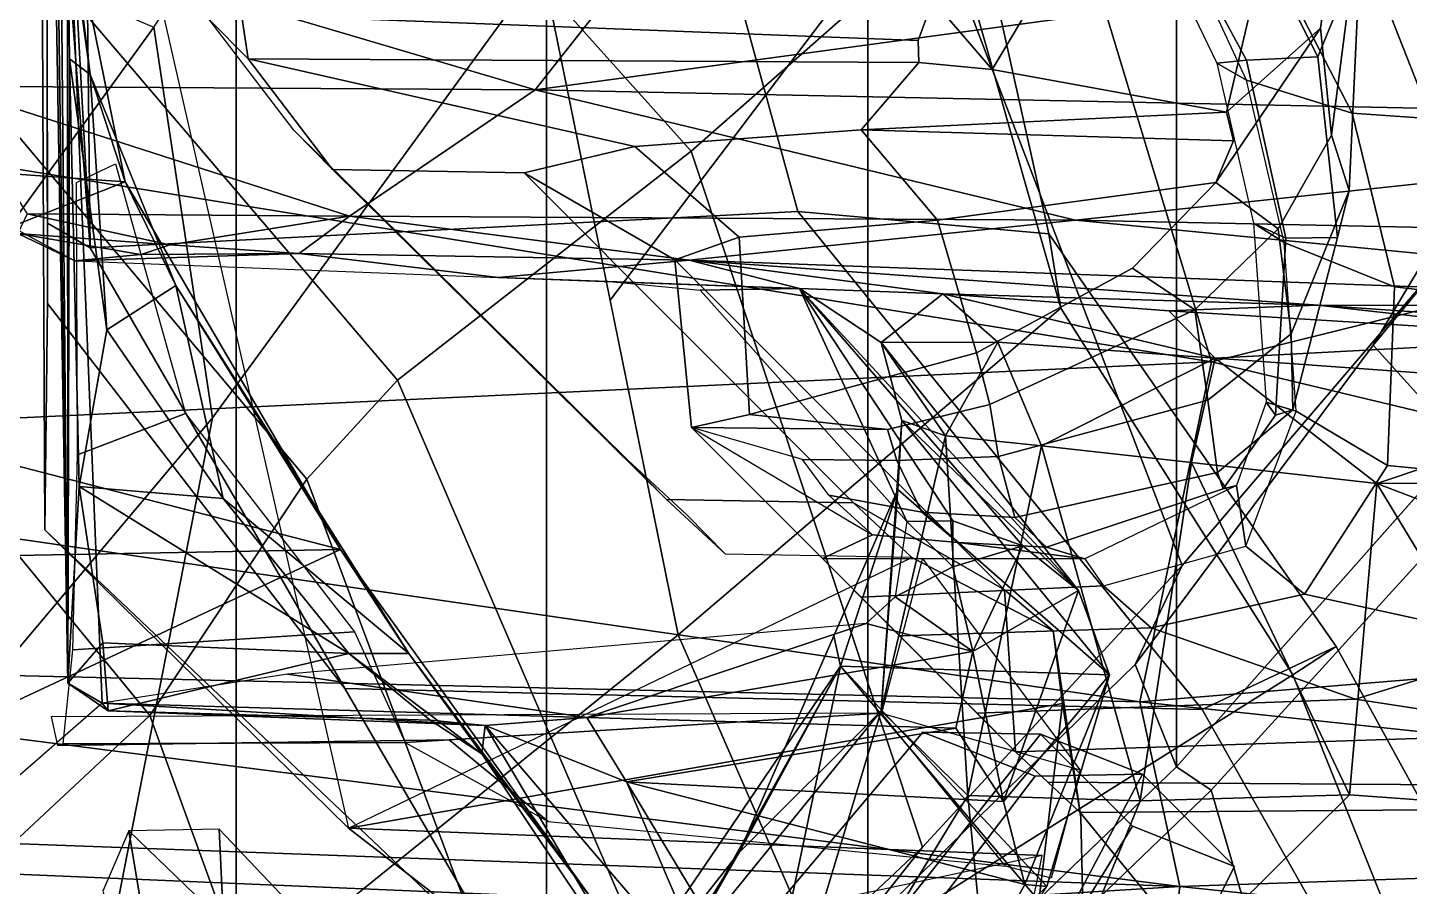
# Model space of a CAD drawing. Header units: inches. Extents: x -15.6 to 12, y -13.7 to 13.7.
# Drawn here: x -8.094 to -7.045, y -8.046 to -7.394 of the extents above; entities that cross this region are included whole.
import ezdxf

# ---------------------------------------------------------------- set-up
doc = ezdxf.new("R2010")
doc.units = ezdxf.units.IN
doc.header["$MEASUREMENT"] = 0
for name, color, linetype in [('SEAT-CHASSIS', 5, 'Continuous'), ('SEAT-FABRICBACK', 5, 'Continuous'), ('SEAT-FRAME', 5, 'Continuous')]:
    doc.layers.add(name, color=color, linetype=linetype)

msp = doc.modelspace()

# ---------------------------------------------------------------- linework, layer by layer
at = {"layer": 'SEAT-CHASSIS'}
for points in [[(-8.1481, -8.0031, 23.4421), (-8.155, -6.8335, 23.477), (-8.0814, -6.8348, 23.6615)], [(-8.0373, -7.9065, 23.6251), (-8.1481, -8.0031, 23.4421), (-8.0814, -6.8348, 23.6615)], [(-8.0635, -7.8914, 23.7604), (-8.0373, -7.9065, 23.6251), (-8.0814, -6.8348, 23.6615)], [(-8.0772, -6.8811, 23.942), (-8.0635, -7.8914, 23.7604), (-8.0814, -6.8348, 23.6615)], [(-8.0719, -6.975, 24.107), (-8.0635, -7.8914, 23.7604), (-8.0772, -6.8811, 23.942)], [(-8.0719, -6.975, 24.107), (-8.0636, -7.3035, 24.2217), (-8.0635, -7.8914, 23.7604)], [(-7.283, -7.111, 14.0689), (-6.6405, -7.0637, 13.9536), (-6.412, -7.4533, 14.1115)], [(-7.295, -7.3171, 14.1679), (-7.283, -7.111, 14.0689), (-6.412, -7.4533, 14.1115)], [(-8.6247, -7.1521, 14.3821), (-7.295, -7.3171, 14.1679), (-8.6041, -7.42, 14.5251)], [(-6.3727, -7.2599, 14.6269), (-7.7086, -7.4409, 15.0599), (-6.5857, -7.4641, 14.8507)], [(-7.5857, -7.2848, 14.8706), (-7.7086, -7.4409, 15.0599), (-6.3727, -7.2599, 14.6269)], [(-8.396, -7.4841, 24.3459), (-8.0613, -7.3061, 24.3232), (-8.4092, -7.2723, 24.3145)], [(-8.1761, -7.3027, 14.9413), (-7.7086, -7.4409, 15.0599), (-7.5857, -7.2848, 14.8706)], [(-8.396, -7.4841, 24.3459), (-8.0199, -7.5106, 24.3439), (-8.0613, -7.3061, 24.3232)], [(-7.7086, -7.4409, 15.0599), (-8.1761, -7.3027, 14.9413), (-8.1563, -7.4381, 15.0993)], [(-8.0613, -7.3061, 24.3232), (-8.0464, -7.4291, 24.2466), (-8.0636, -7.3035, 24.2217)], [(-8.0635, -7.8914, 23.7604), (-8.0636, -7.3035, 24.2217), (-8.0622, -7.4172, 24.1961)], [(-8.0464, -7.4291, 24.2466), (-8.0622, -7.4172, 24.1961), (-8.0636, -7.3042, 24.2215)], [(-8.0464, -7.4291, 24.2466), (-8.0613, -7.3061, 24.3232), (-8.0199, -7.5106, 24.3439)], [(-7.1951, -7.6474, 14.3728), (-8.6041, -7.42, 14.5251), (-7.295, -7.3171, 14.1679)], [(-7.1951, -7.6474, 14.3728), (-7.295, -7.3171, 14.1679), (-6.412, -7.4533, 14.1115)], [(-8.0622, -7.4172, 24.1961), (-8.0549, -7.7421, 24.0624), (-8.0635, -7.8914, 23.7604)], [(-8.0549, -7.7421, 24.0624), (-8.0622, -7.4172, 24.1961), (-8.0337, -7.6231, 24.1398)], [(-8.0622, -7.4172, 24.1961), (-8.0464, -7.4291, 24.2466), (-8.0337, -7.6231, 24.1398)], [(-8.5793, -7.7123, 14.7585), (-8.6041, -7.42, 14.5251), (-7.1951, -7.6474, 14.3728)], [(-8.1563, -7.4381, 15.0993), (-8.0943, -7.5349, 15.3048), (-7.8496, -7.5367, 15.2691)], [(-7.7086, -7.4409, 15.0599), (-8.1563, -7.4381, 15.0993), (-7.8496, -7.5367, 15.2691)], [(-8.0464, -7.4291, 24.2466), (-7.9815, -7.5894, 24.2234), (-8.0337, -7.6231, 24.1398)], [(-8.0199, -7.5106, 24.3439), (-7.9815, -7.5894, 24.2234), (-8.0464, -7.4291, 24.2466)], [(-7.7086, -7.4409, 15.0599), (-7.8496, -7.5367, 15.2691), (-7.2982, -7.5398, 15.143)], [(-7.2982, -7.5398, 15.143), (-6.5857, -7.4641, 14.8507), (-7.7086, -7.4409, 15.0599)], [(-7.1951, -7.6474, 14.3728), (-6.412, -7.4533, 14.1115), (-6.4058, -7.8361, 14.4387)], [(-6.5857, -7.4641, 14.8507), (-7.2982, -7.5398, 15.143), (-6.7268, -7.5518, 14.9967)], [(-8.0199, -7.5106, 24.3439), (-8.396, -7.4841, 24.3459), (-8.3832, -7.6538, 24.3278)], [(-7.8564, -7.7899, 24.2816), (-8.0199, -7.5106, 24.3439), (-8.3832, -7.6538, 24.3278)], [(-8.0199, -7.5106, 24.3439), (-7.8564, -7.7899, 24.2816), (-7.9815, -7.5894, 24.2234)], [(-8.1661, -7.5124, 16.1393), (-8.058, -7.5707, 16.1236), (-8.1013, -7.5499, 15.4254)], [(-7.9859, -7.5585, 15.3712), (-8.0943, -7.5349, 15.3048), (-8.1013, -7.5499, 15.4254)], [(-7.8496, -7.5367, 15.2691), (-8.0943, -7.5349, 15.3048), (-7.9859, -7.5585, 15.3712)], [(-7.9859, -7.5585, 15.3712), (-7.8878, -7.5651, 15.4243), (-7.8496, -7.5367, 15.2691)], [(-7.8496, -7.5367, 15.2691), (-7.8878, -7.5651, 15.4243), (-7.5916, -7.5703, 15.3952)], [(-7.8496, -7.5367, 15.2691), (-7.5916, -7.5703, 15.3952), (-7.2982, -7.5398, 15.143)], [(-7.5916, -7.5703, 15.3952), (-6.6166, -7.6058, 15.0842), (-7.2982, -7.5398, 15.143)], [(-6.7268, -7.5518, 14.9967), (-7.2982, -7.5398, 15.143), (-6.6166, -7.6058, 15.0842)], [(-8.0082, -7.5659, 15.4407), (-8.1013, -7.5499, 15.4254), (-8.058, -7.5707, 16.1236)], [(-7.9859, -7.5585, 15.3712), (-8.1013, -7.5499, 15.4254), (-8.0082, -7.5659, 15.4407)], [(-7.8878, -7.5651, 15.4243), (-7.9859, -7.5585, 15.3712), (-8.0069, -7.5659, 15.4405)], [(-8.058, -7.5707, 16.1236), (-7.7367, -7.5834, 16.1351), (-7.8878, -7.5651, 15.4243)], [(-8.0082, -7.5659, 15.4407), (-8.058, -7.5707, 16.1236), (-7.8878, -7.5651, 15.4243)], [(-7.5916, -7.5703, 15.3952), (-7.8878, -7.5651, 15.4243), (-7.7367, -7.5834, 16.1351)], [(-7.5916, -7.5703, 15.3952), (-7.7367, -7.5834, 16.1351), (-7.508, -7.5917, 16.241)], [(-7.399, -7.5958, 15.9407), (-7.1142, -7.6043, 15.5532), (-7.5916, -7.5703, 15.3952)], [(-7.508, -7.5917, 16.241), (-7.399, -7.5958, 15.9407), (-7.5916, -7.5703, 15.3952)], [(-7.5916, -7.5703, 15.3952), (-7.1142, -7.6043, 15.5532), (-6.6166, -7.6058, 15.0842)], [(-7.6494, -7.5865, 16.206), (-7.508, -7.5917, 16.241), (-7.7367, -7.5834, 16.1351)], [(-8.0337, -7.6231, 24.1398), (-7.9815, -7.5894, 24.2234), (-7.9455, -7.7511, 24.0636)], [(-7.9815, -7.5894, 24.2234), (-7.8045, -7.8687, 24.0007), (-7.9455, -7.7511, 24.0636)], [(-7.8564, -7.7899, 24.2816), (-7.8045, -7.8687, 24.0007), (-7.9815, -7.5894, 24.2234)], [(-7.508, -7.5917, 16.241), (-7.6494, -7.5865, 16.206), (-7.5833, -7.5929, 16.4529)], [(-7.508, -7.5917, 16.241), (-7.5833, -7.5929, 16.4529), (-7.4263, -7.7687, 23.3125)], [(-7.508, -7.5917, 16.241), (-7.3914, -7.7682, 23.3119), (-7.3382, -7.787, 23.3535)], [(-7.4459, -7.6327, 16.2284), (-7.508, -7.5917, 16.241), (-7.296, -7.821, 23.3453)], [(-7.508, -7.5917, 16.241), (-7.4459, -7.6327, 16.2284), (-7.399, -7.5958, 15.9407)], [(-7.4263, -7.7687, 23.3125), (-7.3914, -7.7682, 23.3119), (-7.508, -7.5917, 16.241)], [(-7.3382, -7.787, 23.3535), (-7.296, -7.821, 23.3453), (-7.508, -7.5917, 16.241)], [(-7.4459, -7.6327, 16.2284), (-7.3574, -7.6325, 15.9799), (-7.399, -7.5958, 15.9407)], [(-7.399, -7.5958, 15.9407), (-7.2275, -7.6086, 15.7244), (-7.1142, -7.6043, 15.5532)], [(-7.1923, -7.6447, 15.7562), (-7.2275, -7.6086, 15.7244), (-7.399, -7.5958, 15.9407)], [(-7.3574, -7.6325, 15.9799), (-7.1923, -7.6447, 15.7562), (-7.399, -7.5958, 15.9407)], [(-6.8969, -7.6288, 15.4831), (-7.1142, -7.6043, 15.5532), (-7.2275, -7.6086, 15.7244)], [(-6.668, -7.6351, 15.3662), (-6.6166, -7.6058, 15.0842), (-7.1142, -7.6043, 15.5532)], [(-6.8969, -7.6288, 15.4831), (-6.668, -7.6351, 15.3662), (-7.1142, -7.6043, 15.5532)], [(-7.1923, -7.6447, 15.7562), (-6.8969, -7.6288, 15.4831), (-7.2275, -7.6086, 15.7244)], [(-8.0337, -7.6231, 24.1398), (-7.9455, -7.7511, 24.0636), (-8.0549, -7.7421, 24.0624)], [(-7.3574, -7.6325, 15.9799), (-7.4459, -7.6327, 16.2284), (-7.397, -7.7036, 16.1707)], [(-7.397, -7.7036, 16.1707), (-7.4459, -7.6327, 16.2284), (-7.4301, -7.692, 16.3534)], [(-7.4459, -7.6327, 16.2284), (-7.296, -7.821, 23.3453), (-7.4301, -7.692, 16.3534)], [(-7.397, -7.7036, 16.1707), (-7.3242, -7.7112, 15.999), (-7.3574, -7.6325, 15.9799)], [(-7.1923, -7.6447, 15.7562), (-7.3574, -7.6325, 15.9799), (-7.3242, -7.7112, 15.999)], [(-6.8573, -7.6687, 15.5203), (-6.8969, -7.6288, 15.4831), (-7.1923, -7.6447, 15.7562)], [(-8.5793, -7.7123, 14.7585), (-7.1951, -7.6474, 14.3728), (-7.2494, -7.9055, 14.6425)], [(-7.3242, -7.7112, 15.999), (-7.2102, -7.7239, 15.8408), (-7.1923, -7.6447, 15.7562)], [(-6.4058, -7.8361, 14.4387), (-7.2494, -7.9055, 14.6425), (-7.1951, -7.6474, 14.3728)], [(-7.2102, -7.7239, 15.8408), (-7.0694, -7.7397, 15.7091), (-7.1923, -7.6447, 15.7562)], [(-6.8573, -7.6687, 15.5203), (-7.1923, -7.6447, 15.7562), (-7.0694, -7.7397, 15.7091)], [(-7.8564, -7.7899, 24.2816), (-8.3832, -7.6538, 24.3278), (-8.3763, -7.7995, 24.2838)], [(-7.0694, -7.7397, 15.7091), (-6.8172, -7.7395, 15.5421), (-6.8573, -7.6687, 15.5203)], [(-7.4332, -7.7442, 16.4826), (-7.4459, -7.9124, 16.1146), (-7.4301, -7.692, 16.3534)], [(-7.4459, -7.9124, 16.1146), (-7.397, -7.7036, 16.1707), (-7.4301, -7.692, 16.3534)], [(-7.4332, -7.7442, 16.4826), (-7.4301, -7.692, 16.3534), (-7.2724, -7.8849, 23.3331)], [(-7.4301, -7.692, 16.3534), (-7.296, -7.821, 23.3453), (-7.2724, -7.8849, 23.3331)], [(-7.397, -7.7036, 16.1707), (-7.4459, -7.9124, 16.1146), (-7.38, -7.9765, 15.9254)], [(-7.38, -7.9765, 15.9254), (-7.3242, -7.7112, 15.999), (-7.397, -7.7036, 16.1707)], [(-7.2493, -7.9806, 15.7743), (-7.3242, -7.7112, 15.999), (-7.38, -7.9765, 15.9254)], [(-7.3242, -7.7112, 15.999), (-7.2493, -7.9806, 15.7743), (-7.2102, -7.7239, 15.8408)], [(-8.563, -7.8748, 14.94), (-8.5793, -7.7123, 14.7585), (-7.2494, -7.9055, 14.6425)], [(-7.2493, -7.9806, 15.7743), (-7.0902, -7.9762, 15.6521), (-7.2102, -7.7239, 15.8408)], [(-7.2102, -7.7239, 15.8408), (-7.0902, -7.9762, 15.6521), (-7.0694, -7.7397, 15.7091)], [(-8.0635, -7.8914, 23.7604), (-8.0549, -7.7421, 24.0624), (-8.0368, -7.8608, 23.9333)], [(-8.0549, -7.7421, 24.0624), (-7.8501, -7.8689, 23.9223), (-8.0368, -7.8608, 23.9333)], [(-7.9455, -7.7511, 24.0636), (-7.8501, -7.8689, 23.9223), (-8.0549, -7.7421, 24.0624)], [(-6.919, -7.9885, 15.5515), (-7.0694, -7.7397, 15.7091), (-7.0902, -7.9762, 15.6521)], [(-6.8172, -7.7395, 15.5421), (-7.0694, -7.7397, 15.7091), (-6.8925, -7.8071, 15.5909)], [(-6.919, -7.9885, 15.5515), (-6.8925, -7.8071, 15.5909), (-7.0694, -7.7397, 15.7091)], [(-7.8045, -7.8687, 24.0007), (-7.8501, -7.8689, 23.9223), (-7.9455, -7.7511, 24.0636)], [(-7.5536, -8.0199, 16.441), (-7.4459, -7.9124, 16.1146), (-7.4332, -7.7442, 16.4826)], [(-7.4332, -7.7442, 16.4826), (-7.4768, -7.8783, 16.6143), (-7.4817, -7.8554, 16.4658)], [(-7.2724, -7.8849, 23.3331), (-7.4768, -7.8783, 16.6143), (-7.4332, -7.7442, 16.4826)], [(-7.4263, -7.7687, 23.3125), (-7.4353, -7.8259, 23.432), (-7.3914, -7.803, 23.4011)], [(-7.3914, -7.803, 23.4011), (-7.3914, -7.7682, 23.3119), (-7.4263, -7.7687, 23.3125)], [(-7.3914, -7.7682, 23.3119), (-7.3914, -7.803, 23.4011), (-7.3382, -7.787, 23.3535)], [(-8.3608, -8.0255, 24.169), (-7.8564, -7.7899, 24.2816), (-8.3763, -7.7995, 24.2838)], [(-8.3608, -8.0255, 24.169), (-7.6657, -8.0547, 24.1393), (-7.8564, -7.7899, 24.2816)], [(-7.6657, -8.0547, 24.1393), (-7.8045, -7.8687, 24.0007), (-7.8564, -7.7899, 24.2816)], [(-7.3914, -7.803, 23.4011), (-7.3763, -7.8674, 23.4906), (-7.3382, -7.787, 23.3535)], [(-7.296, -7.821, 23.3453), (-7.3382, -7.787, 23.3535), (-7.3763, -7.8674, 23.4906)], [(-7.3914, -7.803, 23.4011), (-7.4353, -7.8259, 23.432), (-7.3763, -7.8674, 23.4906)], [(-7.3763, -7.8674, 23.4906), (-7.4353, -7.8259, 23.432), (-7.4573, -7.8461, 23.4628)], [(-7.3763, -7.8674, 23.4906), (-7.353, -7.9812, 23.6395), (-7.296, -7.821, 23.3453)], [(-7.296, -7.821, 23.3453), (-7.353, -7.9812, 23.6395), (-7.2724, -7.8849, 23.3331)], [(-7.2494, -7.9055, 14.6425), (-6.4058, -7.8361, 14.4387), (-6.2434, -8.0126, 14.6775)], [(-7.8967, -7.8845, 23.5446), (-7.6694, -7.9173, 23.6304), (-7.4573, -7.8461, 23.4628)], [(-7.3763, -7.8674, 23.4906), (-7.4573, -7.8461, 23.4628), (-7.6694, -7.9173, 23.6304)], [(-7.4817, -7.8554, 16.4658), (-7.4768, -7.8783, 16.6143), (-7.5536, -8.0199, 16.441)], [(-8.0329, -7.9123, 23.7883), (-8.0635, -7.8914, 23.7604), (-8.0368, -7.8608, 23.9333)], [(-8.0368, -7.8608, 23.9333), (-7.8501, -7.8689, 23.9223), (-8.0329, -7.9123, 23.7883)], [(-7.6694, -7.9173, 23.6304), (-7.3891, -7.9254, 23.6233), (-7.3763, -7.8674, 23.4906)], [(-7.3763, -7.8674, 23.4906), (-7.3891, -7.9254, 23.6233), (-7.353, -7.9812, 23.6395)], [(-7.2494, -7.9055, 14.6425), (-7.2192, -8.0456, 14.8444), (-8.563, -7.8748, 14.94)], [(-7.2192, -8.0456, 14.8444), (-8.5534, -7.9966, 15.1174), (-8.563, -7.8748, 14.94)], [(-8.0329, -7.9123, 23.7883), (-7.8501, -7.8689, 23.9223), (-7.7884, -7.9195, 23.7564)], [(-7.8045, -7.8687, 24.0007), (-7.7491, -7.945, 23.7615), (-7.8501, -7.8689, 23.9223)], [(-7.7491, -7.945, 23.7615), (-7.7884, -7.9195, 23.7564), (-7.8501, -7.8689, 23.9223)], [(-7.7491, -7.945, 23.7615), (-7.8045, -7.8687, 24.0007), (-7.6657, -8.0547, 24.1393)], [(-7.5968, -8.4505, 23.2474), (-7.7465, -8.2748, 16.6207), (-7.4768, -7.8783, 16.6143)], [(-7.7465, -8.2748, 16.6207), (-7.5975, -8.0963, 16.5217), (-7.4768, -7.8783, 16.6143)], [(-7.5975, -8.0963, 16.5217), (-7.5536, -8.0199, 16.441), (-7.4768, -7.8783, 16.6143)], [(-7.4768, -7.8783, 16.6143), (-7.3288, -8.0536, 23.2173), (-7.5968, -8.4505, 23.2474)], [(-7.3288, -8.0536, 23.2173), (-7.4768, -7.8783, 16.6143), (-7.3201, -8.0456, 23.5311)], [(-7.3201, -8.0456, 23.5311), (-7.4768, -7.8783, 16.6143), (-7.2724, -7.8849, 23.3331)], [(-7.6694, -7.9173, 23.6304), (-7.8967, -7.8845, 23.5446), (-8.0373, -7.9065, 23.6251)], [(-7.353, -7.9812, 23.6395), (-7.3368, -8.0441, 23.6425), (-7.2724, -7.8849, 23.3331)], [(-7.3201, -8.0456, 23.5311), (-7.2724, -7.8849, 23.3331), (-7.3368, -8.0441, 23.6425)], [(-8.0373, -7.9065, 23.6251), (-8.0635, -7.8914, 23.7604), (-8.0329, -7.9123, 23.7883)], [(-7.7465, -7.9234, 23.6942), (-8.0373, -7.9065, 23.6251), (-8.0329, -7.9123, 23.7883)], [(-7.7465, -7.9234, 23.6942), (-7.6694, -7.9173, 23.6304), (-8.0373, -7.9065, 23.6251)], [(-6.2434, -8.0126, 14.6775), (-7.2192, -8.0456, 14.8444), (-7.2494, -7.9055, 14.6425)], [(-7.7884, -7.9195, 23.7564), (-7.7465, -7.9234, 23.6942), (-8.0329, -7.9123, 23.7883)], [(-7.7465, -7.9234, 23.6942), (-7.7884, -7.9195, 23.7564), (-7.7491, -7.945, 23.7615)], [(-7.7465, -7.9234, 23.6942), (-7.6392, -7.9663, 23.6509), (-7.6694, -7.9173, 23.6304)], [(-7.6694, -7.9173, 23.6304), (-7.6392, -7.9663, 23.6509), (-7.3891, -7.9254, 23.6233)], [(-7.6198, -8.1262, 16.2672), (-7.5495, -8.2546, 15.8087), (-7.4459, -7.9124, 16.1146)], [(-7.5536, -8.0199, 16.441), (-7.6198, -8.1262, 16.2672), (-7.4459, -7.9124, 16.1146)], [(-7.38, -7.9765, 15.9254), (-7.4459, -7.9124, 16.1146), (-7.5495, -8.2546, 15.8087)], [(-7.7145, -8.4679, 21.3525), (-7.329, -7.9619, 20.9946), (-7.4142, -7.9285, 19.0821), (-7.8306, -8.4224, 18.7474)], [(-7.4142, -7.9285, 19.0821), (-7.3248, -7.9301, 19.168), (-7.7157, -8.4221, 18.7747), (-7.8306, -8.4224, 18.7474)], [(-7.7465, -7.9234, 23.6942), (-7.7491, -7.945, 23.7615), (-7.6157, -8.1442, 23.7395)], [(-7.6157, -8.1442, 23.7395), (-7.5685, -8.1318, 23.6686), (-7.7465, -7.9234, 23.6942)], [(-7.7465, -7.9234, 23.6942), (-7.5685, -8.1318, 23.6686), (-7.6392, -7.9663, 23.6509)], [(-7.3248, -7.9301, 19.168), (-7.2551, -8, 19.1617), (-7.5175, -8.4258, 18.9803), (-7.7157, -8.4221, 18.7747)], [(-7.6392, -7.9663, 23.6509), (-7.353, -7.9812, 23.6395), (-7.3891, -7.9254, 23.6233)], [(-7.2475, -7.9603, 20.9009), (-7.3248, -7.9301, 19.168), (-7.4142, -7.9285, 19.0821), (-7.329, -7.9619, 20.9946)], [(-7.2475, -7.9603, 20.9009), (-7.1776, -8.0304, 20.8986), (-7.2551, -8, 19.1617), (-7.3248, -7.9301, 19.168)], [(-7.6657, -8.0547, 24.1393), (-7.6157, -8.1442, 23.7395), (-7.7491, -7.945, 23.7615)], [(-7.7145, -8.4679, 21.3525), (-7.5166, -8.4657, 21.2676), (-7.2475, -7.9603, 20.9009), (-7.329, -7.9619, 20.9946)], [(-7.2475, -7.9603, 20.9009), (-7.5166, -8.4657, 21.2676), (-7.3945, -8.4611, 20.9967), (-7.1776, -8.0304, 20.8986)], [(-7.4596, -8.2645, 23.6554), (-7.3368, -8.0441, 23.6425), (-7.6392, -7.9663, 23.6509)], [(-7.6392, -7.9663, 23.6509), (-7.3368, -8.0441, 23.6425), (-7.353, -7.9812, 23.6395)], [(-7.5685, -8.1318, 23.6686), (-7.4596, -8.2645, 23.6554), (-7.6392, -7.9663, 23.6509)], [(-7.3545, -8.238, 15.6302), (-7.38, -7.9765, 15.9254), (-7.5495, -8.2546, 15.8087)], [(-7.2493, -7.9806, 15.7743), (-7.38, -7.9765, 15.9254), (-7.3545, -8.238, 15.6302)], [(-7.0902, -7.9762, 15.6521), (-7.3545, -8.238, 15.6302), (-6.919, -7.9885, 15.5515)], [(-7.3545, -8.238, 15.6302), (-7.0902, -7.9762, 15.6521), (-7.2493, -7.9806, 15.7743)], [(-6.9805, -8.1955, 15.446), (-6.919, -7.9885, 15.5515), (-7.3545, -8.238, 15.6302)], [(-7.2192, -8.0456, 14.8444), (-8.537, -8.1267, 15.3712), (-8.5534, -7.9966, 15.1174)], [(-7.976, -8.2498, 16.5742), (-8.0171, -8.0034, 16.7653), (-8.0368, -8.0492, 16.7247)], [(-8.0171, -8.0034, 16.7653), (-7.9452, -8.0728, 16.8237), (-7.9486, -8.0021, 16.8534)], [(-7.9452, -8.0728, 16.8237), (-8.0171, -8.0034, 16.7653), (-7.976, -8.2498, 16.5742)], [(-7.8044, -8.1539, 22.9435), (-7.9486, -8.0021, 16.8534), (-7.9452, -8.0728, 16.8237)], [(-7.2551, -8, 19.1617), (-7.1776, -8.0304, 20.8986), (-7.3945, -8.4611, 20.9967), (-7.5175, -8.4258, 18.9803)], [(-7.2192, -8.0456, 14.8444), (-6.2434, -8.0126, 14.6775), (-6.4329, -8.1278, 14.9527)], [(-7.6657, -8.0547, 24.1393), (-8.3608, -8.0255, 24.169), (-8.3511, -8.1907, 24.0242)], [(-7.6198, -8.1262, 16.2672), (-7.5536, -8.0199, 16.441), (-7.7507, -8.2705, 16.2646)], [(-7.5975, -8.0963, 16.5217), (-7.7507, -8.2705, 16.2646), (-7.5536, -8.0199, 16.441)], [(-8.537, -8.1267, 15.3712), (-7.2192, -8.0456, 14.8444), (-7.2299, -8.1357, 15.0516)], [(-7.3368, -8.0441, 23.6425), (-7.4596, -8.2645, 23.6554), (-7.3201, -8.0456, 23.5311)], [(-6.4329, -8.1278, 14.9527), (-7.2299, -8.1357, 15.0516), (-7.2192, -8.0456, 14.8444)]]:
    msp.add_3dface(points, dxfattribs=at)
at = {"layer": 'SEAT-FABRICBACK'}
for points in [[(-9.037, -9.4579, 32.2068), (-7.9355, -8.6082, 29.1182), (-7.9355, 8.6082, 29.1182), (-9.037, 9.4579, 32.2068)], [(-7.9355, -8.6082, 29.1182), (-7.7, -8.4099, 28.5591), (-7.7, 8.4099, 28.5591), (-7.9355, 8.6082, 29.1182)], [(-7.4559, -8.18, 27.9964), (-7.4559, 8.18, 27.9964), (-7.7, 8.4099, 28.5591), (-7.7, -8.4099, 28.5591)], [(-7.4559, -8.18, 27.9964), (-7.2216, -7.9549, 27.4356), (-7.2216, 7.9549, 27.4356), (-7.4559, 8.18, 27.9964)], [(-7.0045, -7.7099, 26.8438), (-7.0045, 7.7099, 26.8438), (-7.2216, 7.9549, 27.4356), (-7.2216, -7.9549, 27.4356)]]:
    msp.add_3dface(points, dxfattribs=at)
at = {"layer": 'SEAT-FRAME'}
for points in [[(-8.3142, -6.6803, 27.5895), (-7.5901, -7.4873, 27.7473), (-7.4014, -7.3212, 27.2371), (-8.1126, -6.593, 27.0866)], [(-8.5558, -6.79, 28.0925), (-7.8131, -7.6612, 28.233), (-7.5901, -7.4873, 27.7473), (-8.3142, -6.6803, 27.5895)], [(-8.5558, -6.79, 28.0925), (-8.6115, -6.8692, 28.2566), (-7.882, -7.7365, 28.3892), (-7.8131, -7.6612, 28.233)], [(-8.0011, -7.916, 28.6973), (-7.882, -7.7365, 28.3892), (-8.6115, -6.8692, 28.2566), (-8.6729, -7.0975, 28.5796)], [(-8.0847, -6.9511, 23.8859), (-8.0937, -6.9319, 23.6815), (-7.8502, -8.0013, 23.8136), (-8.081, -7.7748, 23.9719)], [(-8.0847, -6.9511, 23.8859), (-8.081, -7.7748, 23.9719), (-8.0788, -7.6031, 24.0223), (-8.0799, -6.9839, 23.9964)], [(-6.9967, -7.5434, 26.6091), (-6.8326, -7.2638, 25.8918), (-6.9677, -6.9575, 25.8685), (-7.1622, -7.1222, 26.5621)], [(-8.0788, -7.5421, 24.022), (-8.0464, -7.5609, 24.3972), (-8.0743, -7.0515, 24.1259), (-8.0799, -6.9839, 23.9964)], [(-7.4042, -7.2742, 24.8423), (-7.6517, -7.6006, 26.386), (-7.7033, -7.3467, 26.6781), (-7.3998, -6.9896, 24.8432)], [(-9.0283, -7.593, 28.9361), (-8.918, -7.0048, 28.1371), (-7.9981, -7.3932, 27.5534), (-8.2554, -7.7482, 28.3351)], [(-8.0684, -7.1741, 24.2598), (-8.0743, -7.0515, 24.1259), (-8.0464, -7.5609, 24.3972), (-8.0647, -7.3227, 24.3457)], [(-7.1142, -7.4158, 17.1904), (-7.0821, -7.3372, 16.5101), (-7.1555, -7.0705, 16.493), (-7.2429, -7.163, 17.2662)], [(-9.8649, -8.6069, 32.431), (-9.3833, -9.2061, 32.5326), (-8.0011, -7.916, 28.6973), (-8.6729, -7.0975, 28.5796)], [(-6.9967, -7.5434, 26.6091), (-7.1622, -7.1222, 26.5621), (-7.4014, -7.3212, 27.2371), (-7.2172, -7.8019, 27.2744)], [(-7.1836, -7.4577, 15.6536), (-7.162, -7.3648, 15.5065), (-7.0758, -7.134, 15.8243), (-7.1123, -7.3941, 15.8028)], [(-7.0758, -7.134, 15.8243), (-7.075, -7.2505, 16.1508), (-7.1039, -7.4753, 16.0835), (-7.1123, -7.3941, 15.8028)], [(-7.1142, -7.4158, 17.1904), (-7.2429, -7.163, 17.2662), (-7.2984, -7.1786, 18.0615), (-7.1684, -7.4184, 18.0739)], [(-7.1909, -7.4205, 18.6529), (-7.1684, -7.4184, 18.0739), (-7.2984, -7.1786, 18.0615), (-7.3032, -7.1878, 18.6292)], [(-7.3032, -7.1878, 18.6292), (-7.1909, -7.4205, 18.6529), (-7.1684, -7.4334, 19.2667), (-7.2731, -7.2079, 19.2471)], [(-7.9981, -7.3932, 27.5534), (-7.8665, -7.1975, 27.1194), (-7.7033, -7.3467, 26.6781), (-7.9536, -7.6898, 27.5079)], [(-7.1684, -7.4334, 19.2667), (-7.2731, -7.2079, 19.2471), (-7.2087, -7.2248, 19.8748), (-7.0883, -7.4585, 19.8952)], [(-6.8885, -7.4724, 21.1745), (-7.0883, -7.4585, 19.8952), (-7.2087, -7.2248, 19.8748), (-7.0123, -7.2604, 20.9252)], [(-7.5091, -7.5332, 24.5371), (-7.3185, -7.5503, 24.7304), (-7.3882, -7.2376, 24.6977), (-7.568, -7.318, 24.4866)], [(-7.3185, -7.5503, 24.7304), (-7.3095, -7.6066, 24.8623), (-7.4042, -7.2742, 24.8423), (-7.3882, -7.2376, 24.6977)], [(-7.0906, -7.5173, 16.5217), (-7.1039, -7.4753, 16.0835), (-7.075, -7.2505, 16.1508), (-7.0821, -7.3372, 16.5101)], [(-7.0722, -7.6346, 26.6806), (-6.8776, -7.3095, 25.8026), (-6.8326, -7.2638, 25.8918), (-6.9967, -7.5434, 26.6091)], [(-7.4042, -7.2742, 24.8423), (-7.3095, -7.6066, 24.8623), (-7.6, -7.8546, 26.094), (-7.6517, -7.6006, 26.386)], [(-7.9365, -7.2953, 14.9531), (-7.4066, -7.373, 15.0316), (-7.4178, -7.4034, 15.0791), (-7.9316, -7.3836, 15.0724)], [(-7.3615, -7.4253, 15.2168), (-7.4066, -7.373, 15.0316), (-7.2858, -7.299, 15.0976), (-7.3615, -7.4253, 15.2168)], [(-7.162, -7.3648, 15.5065), (-7.1836, -7.4577, 15.6536), (-7.3615, -7.4253, 15.2168), (-7.2858, -7.299, 15.0976)], [(-7.0045, -7.7099, 26.8438), (-6.8197, -7.4657, 26.2231), (-6.8776, -7.3095, 25.8026), (-7.0722, -7.6346, 26.6806)], [(-8.0464, -7.5609, 24.3972), (-8.0464, -7.5609, 24.3972), (-8.0488, -7.3562, 24.3768), (-8.0647, -7.3227, 24.3457)], [(-8.0464, -7.5609, 24.3972), (-7.5091, -7.5332, 24.5371), (-7.568, -7.318, 24.4866), (-8.0488, -7.3562, 24.3768)], [(-7.4144, -8.0159, 27.7952), (-7.2172, -7.8019, 27.2744), (-7.4014, -7.3212, 27.2371), (-7.5901, -7.4873, 27.7473)], [(-7.0906, -7.5173, 16.5217), (-7.0821, -7.3372, 16.5101), (-7.1142, -7.4158, 17.1904), (-7.0995, -7.553, 17.2103)], [(-7.6, -7.8546, 26.094), (-8.0582, -8.2244, 27.462), (-7.9536, -7.6898, 27.5079), (-7.7033, -7.3467, 26.6781)], [(-7.9602, -7.3587, 15.0906), (-7.9316, -7.3836, 15.0724), (-7.9265, -7.4174, 15.1702), (-7.9562, -7.3875, 15.1737)], [(-7.3615, -7.4253, 15.2168), (-7.4172, -7.42, 15.1471), (-7.4178, -7.4034, 15.0791), (-7.4066, -7.373, 15.0316)], [(-7.9265, -7.4174, 15.1702), (-7.9316, -7.3836, 15.0724), (-7.4178, -7.4034, 15.0791), (-7.4172, -7.42, 15.1471)], [(-7.9981, -7.3932, 27.5534), (-7.9536, -7.6898, 27.5079), (-8.219, -8.0053, 28.2576), (-8.2554, -7.7482, 28.3351)], [(-7.8919, -7.4714, 16.5139), (-7.9562, -7.3875, 15.1737), (-7.9265, -7.4174, 15.1702), (-7.8625, -7.5014, 16.5111)], [(-7.1836, -7.4577, 15.6536), (-7.1123, -7.3941, 15.8028), (-7.1918, -7.5113, 15.7847), (-7.1783, -7.4796, 15.7295)], [(-7.1445, -7.5465, 16.0782), (-7.1918, -7.5113, 15.7847), (-7.1123, -7.3941, 15.8028), (-7.1039, -7.4753, 16.0835)], [(-7.717, -7.5038, 16.5041), (-7.8625, -7.5014, 16.5111), (-7.9265, -7.4174, 15.1702), (-7.6328, -7.484, 16.1064)], [(-7.6328, -7.484, 16.1064), (-7.9265, -7.4174, 15.1702), (-7.4172, -7.42, 15.1471), (-7.461, -7.4713, 15.8773)], [(-7.1385, -7.5535, 18.0837), (-7.0995, -7.553, 17.2103), (-7.1142, -7.4158, 17.1904), (-7.1684, -7.4184, 18.0739)], [(-7.3615, -7.4253, 15.2168), (-7.1836, -7.4577, 15.6536), (-7.461, -7.4713, 15.8773), (-7.4172, -7.42, 15.1471)], [(-7.1385, -7.5535, 18.0837), (-7.1684, -7.4184, 18.0739), (-7.1909, -7.4205, 18.6529), (-7.1631, -7.5421, 18.6588)], [(-7.1909, -7.4205, 18.6529), (-7.1631, -7.5421, 18.6588), (-7.1399, -7.5567, 19.2722), (-7.1684, -7.4334, 19.2667)], [(-7.1399, -7.5567, 19.2722), (-7.1684, -7.4334, 19.2667), (-7.0883, -7.4585, 19.8952), (-7.0562, -7.5903, 19.9011)], [(-7.461, -7.4713, 15.8773), (-7.1836, -7.4577, 15.6536), (-7.1783, -7.4796, 15.7295), (-7.461, -7.4713, 15.8773)], [(-6.8711, -7.6119, 21.1807), (-7.0562, -7.5903, 19.9011), (-7.0883, -7.4585, 19.8952), (-6.8885, -7.4724, 21.1745)], [(-7.8919, -7.4714, 16.5139), (-7.8625, -7.5014, 16.5111), (-7.6088, -7.7519, 21.7986), (-7.6382, -7.722, 21.8014)], [(-7.5537, -7.5527, 16.2201), (-7.6328, -7.484, 16.1064), (-7.461, -7.4713, 15.8773), (-7.403, -7.5398, 15.9832)], [(-7.1918, -7.5113, 15.7847), (-7.403, -7.5398, 15.9832), (-7.461, -7.4713, 15.8773), (-7.1783, -7.4796, 15.7295)], [(-7.1039, -7.4753, 16.0835), (-7.0906, -7.5173, 16.5217), (-7.1346, -7.6261, 16.5438), (-7.1445, -7.5465, 16.0782)], [(-7.59, -8.1805, 28.1903), (-7.4144, -8.0159, 27.7952), (-7.5901, -7.4873, 27.7473), (-7.8131, -7.6612, 28.233)], [(-7.5537, -7.5527, 16.2201), (-7.6025, -7.57, 16.4955), (-7.717, -7.5038, 16.5041), (-7.6328, -7.484, 16.1064)], [(-8.0273, -7.4971, 24.2014), (-7.9742, -7.6866, 24.1044), (-8.056, -7.718, 24.0913), (-8.0568, -7.5111, 24.156)], [(-7.8625, -7.5014, 16.5111), (-7.717, -7.5038, 16.5041), (-7.4668, -7.7544, 21.7917), (-7.6088, -7.7519, 21.7986)], [(-7.717, -7.5038, 16.5041), (-7.6025, -7.57, 16.4955), (-7.3522, -7.8205, 21.7832), (-7.4668, -7.7544, 21.7917)], [(-7.2551, -7.5763, 15.8724), (-7.3734, -7.6406, 15.971), (-7.403, -7.5398, 15.9832), (-7.1918, -7.5113, 15.7847)], [(-7.1918, -7.5113, 15.7847), (-7.1445, -7.5465, 16.0782), (-7.2076, -7.6079, 16.1173), (-7.2551, -7.5763, 15.8724)], [(-7.0995, -7.553, 17.2103), (-7.1333, -7.6837, 17.2227), (-7.1346, -7.6261, 16.5438), (-7.0906, -7.5173, 16.5217)], [(-8.0464, -7.5609, 24.3972), (-8.0788, -7.5421, 24.022), (-8.0788, -7.6031, 24.0223), (-7.853, -7.8954, 24.3375)], [(-7.5091, -7.5332, 24.5371), (-8.0464, -7.5609, 24.3972), (-7.853, -7.8954, 24.3375), (-7.2022, -7.9112, 24.4978)], [(-7.5458, -7.6873, 16.2108), (-7.5537, -7.5527, 16.2201), (-7.403, -7.5398, 15.9832), (-7.3734, -7.6406, 15.971)], [(-7.5091, -7.5332, 24.5371), (-7.2022, -7.9112, 24.4978), (-7.1003, -7.8634, 24.7421), (-7.3185, -7.5503, 24.7304)], [(-7.1631, -7.5421, 18.6588), (-7.1536, -7.678, 18.6608), (-7.1464, -7.6879, 18.0879), (-7.1385, -7.5535, 18.0837)], [(-7.1631, -7.5421, 18.6588), (-7.1536, -7.678, 18.6608), (-7.1307, -7.6848, 19.2756), (-7.1399, -7.5567, 19.2722)], [(-7.5458, -7.6873, 16.2108), (-7.5898, -7.6973, 16.4889), (-7.6025, -7.57, 16.4955), (-7.5537, -7.5527, 16.2201)], [(-7.3185, -7.5503, 24.7304), (-7.1003, -7.8634, 24.7421), (-7.1333, -7.8851, 24.8995), (-7.3095, -7.6066, 24.8623)], [(-7.2531, -7.8772, 27.3038), (-7.0722, -7.6346, 26.6806), (-6.9967, -7.5434, 26.6091), (-7.2172, -7.8019, 27.2744)], [(-7.1978, -7.6765, 16.5728), (-7.2076, -7.6079, 16.1173), (-7.1445, -7.5465, 16.0782), (-7.1346, -7.6261, 16.5438)], [(-7.0995, -7.553, 17.2103), (-7.1385, -7.5535, 18.0837), (-7.1464, -7.6879, 18.0879), (-7.1333, -7.6837, 17.2227)], [(-7.1307, -7.6848, 19.2756), (-7.1399, -7.5567, 19.2722), (-7.0562, -7.5903, 19.9011), (-7.0614, -7.726, 19.9032)], [(-7.5898, -7.6973, 16.4889), (-7.3438, -7.9435, 21.6868), (-7.3522, -7.8205, 21.7832), (-7.6025, -7.57, 16.4955)], [(-7.3734, -7.6406, 15.971), (-7.2551, -7.5763, 15.8724), (-7.2076, -7.6079, 16.1173), (-7.3634, -7.6797, 16.2507)], [(-6.8782, -7.7437, 21.1773), (-7.0614, -7.726, 19.9032), (-7.0562, -7.5903, 19.9011), (-6.8711, -7.6119, 21.1807)], [(-7.7292, -8.1085, 24.2173), (-7.853, -7.8954, 24.3375), (-8.0788, -7.6031, 24.0223), (-8.081, -7.7748, 23.9719)], [(-7.1333, -7.8851, 24.8995), (-7.4892, -8.1085, 26.1127), (-7.6, -7.8546, 26.094), (-7.3095, -7.6066, 24.8623)], [(-7.3569, -7.7192, 16.6319), (-7.3634, -7.6797, 16.2507), (-7.2076, -7.6079, 16.1173), (-7.1978, -7.6765, 16.5728)], [(-7.1978, -7.6765, 16.5728), (-7.1346, -7.6261, 16.5438), (-7.1333, -7.6837, 17.2227), (-7.1906, -7.7314, 17.2499)], [(-7.0045, -7.7099, 26.8438), (-7.0722, -7.6346, 26.6806), (-7.2531, -7.8772, 27.3038), (-7.2216, -7.9549, 27.4356)], [(-7.3734, -7.6406, 15.971), (-7.3634, -7.6797, 16.2507), (-7.441, -7.6988, 16.3518), (-7.5458, -7.6873, 16.2108)], [(-7.59, -8.1805, 28.1903), (-7.8131, -7.6612, 28.233), (-7.882, -7.7365, 28.3892), (-7.6846, -8.2649, 28.3924)], [(-7.4339, -7.7222, 16.6461), (-7.441, -7.6988, 16.3518), (-7.3634, -7.6797, 16.2507), (-7.3569, -7.7192, 16.6319)], [(-7.3569, -7.7192, 16.6319), (-7.1978, -7.6765, 16.5728), (-7.1906, -7.7314, 17.2499), (-7.3443, -7.7656, 17.3266)], [(-7.1861, -7.7439, 18.0953), (-7.1464, -7.6879, 18.0879), (-7.1536, -7.678, 18.6608), (-7.176, -7.7412, 18.6561)], [(-7.1536, -7.678, 18.6608), (-7.176, -7.7412, 18.6561), (-7.1691, -7.7873, 19.2687), (-7.1307, -7.6848, 19.2756)], [(-8.0582, -8.2244, 27.462), (-8.3524, -8.4652, 28.2295), (-8.219, -8.0053, 28.2576), (-7.9536, -7.6898, 27.5079)], [(-7.8457, -7.8523, 23.9615), (-8.0596, -7.8661, 23.9514), (-8.056, -7.718, 24.0913), (-7.9742, -7.6866, 24.1044)], [(-7.5898, -7.6973, 16.4889), (-7.5458, -7.6873, 16.2108), (-7.441, -7.6988, 16.3518), (-7.5898, -7.6973, 16.4889)], [(-7.1861, -7.7439, 18.0953), (-7.1906, -7.7314, 17.2499), (-7.1333, -7.6837, 17.2227), (-7.1464, -7.6879, 18.0879)], [(-7.1691, -7.7873, 19.2687), (-7.1307, -7.6848, 19.2756), (-7.0614, -7.726, 19.9032), (-7.1245, -7.8237, 19.8919)], [(-7.5898, -7.6973, 16.4889), (-7.4524, -7.7788, 18.0721), (-7.4857, -7.7486, 17.2761), (-7.5057, -7.7215, 16.7313)], [(-7.4524, -7.7788, 18.0721), (-7.4903, -7.7968, 18.5897), (-7.4903, -7.7968, 18.5897), (-7.5898, -7.6973, 16.4889)], [(-7.5057, -7.7215, 16.7313), (-7.5898, -7.6973, 16.4889), (-7.441, -7.6988, 16.3518), (-7.4339, -7.7222, 16.6461)], [(-7.2216, -7.9549, 27.4356), (-7.1954, -7.9725, 27.4387), (-6.9758, -7.7313, 26.8468), (-7.0045, -7.7099, 26.8438)], [(-7.4857, -7.7486, 17.2761), (-7.5057, -7.7215, 16.7313), (-7.4339, -7.7222, 16.6461), (-7.415, -7.7616, 17.3588)], [(-7.4339, -7.7222, 16.6461), (-7.3569, -7.7192, 16.6319), (-7.3443, -7.7656, 17.3266), (-7.415, -7.7616, 17.3588)], [(-7.5935, -7.7635, 22.7343), (-7.6382, -7.722, 21.8014), (-7.6088, -7.7519, 21.7986), (-7.5641, -7.7935, 22.7317)], [(-7.3203, -7.7881, 18.1116), (-7.3443, -7.7656, 17.3266), (-7.1906, -7.7314, 17.2499), (-7.1861, -7.7439, 18.0953)], [(-6.8631, -8.1195, 26.7465), (-6.9758, -7.7313, 26.8468), (-7.1954, -7.9725, 27.4387), (-7.0826, -8.358, 27.3293)], [(-6.9511, -7.8617, 21.157), (-7.1245, -7.8237, 19.8919), (-7.0614, -7.726, 19.9032), (-6.8782, -7.7437, 21.1773)], [(-8.0011, -7.916, 28.6973), (-7.8271, -8.395, 28.7045), (-7.6846, -8.2649, 28.3924), (-7.882, -7.7365, 28.3892)], [(-7.3203, -7.7881, 18.1116), (-7.1861, -7.7439, 18.0953), (-7.176, -7.7412, 18.6561), (-7.2912, -7.797, 18.6318)], [(-7.176, -7.7412, 18.6561), (-7.2912, -7.797, 18.6318), (-7.2771, -7.8175, 19.246), (-7.1691, -7.7873, 19.2687)], [(-7.5641, -7.7935, 22.7317), (-7.6088, -7.7519, 21.7986), (-7.4668, -7.7544, 21.7917), (-7.4226, -7.7959, 22.7249)], [(-7.4857, -7.7486, 17.2761), (-7.415, -7.7616, 17.3588), (-7.3876, -7.7846, 18.0968), (-7.4524, -7.7788, 18.0721)], [(-7.3152, -7.8515, 22.7175), (-7.4226, -7.7959, 22.7249), (-7.4668, -7.7544, 21.7917), (-7.3522, -7.8205, 21.7832)], [(-7.3876, -7.7846, 18.0968), (-7.415, -7.7616, 17.3588), (-7.3443, -7.7656, 17.3266), (-7.3203, -7.7881, 18.1116)], [(-7.7292, -8.1085, 24.2173), (-8.081, -7.7748, 23.9719), (-7.8502, -8.0013, 23.8136), (-7.3237, -8.0221, 23.5853)], [(-7.4903, -7.7968, 18.5897), (-7.4524, -7.7788, 18.0721), (-7.3876, -7.7846, 18.0968), (-7.2912, -7.797, 18.6318)], [(-7.3876, -7.7846, 18.0968), (-7.3203, -7.7881, 18.1116), (-7.2912, -7.797, 18.6318)], [(-7.2771, -7.8175, 19.246), (-7.1691, -7.7873, 19.2687), (-7.1245, -7.8237, 19.8919), (-7.2408, -7.8493, 19.8675)], [(-7.3081, -7.9067, 23.3587), (-7.8502, -8.0013, 23.8136), (-7.4226, -7.7959, 22.7249), (-7.3152, -7.8515, 22.7175)], [(-7.4611, -7.826, 19.2072), (-7.4903, -7.7968, 18.5897), (-7.2912, -7.797, 18.6318), (-7.2771, -7.8175, 19.246)], [(-7.2531, -7.8772, 27.3038), (-7.2172, -7.8019, 27.2744), (-7.4144, -8.0159, 27.7952), (-7.4809, -8.0995, 27.8202)], [(-7.4456, -7.914, 23.5215), (-7.2949, -7.957, 23.277), (-7.4145, -7.7963, 23.2852), (-7.4456, -7.914, 23.5215)], [(-7.4611, -7.826, 19.2072), (-7.2771, -7.8175, 19.246), (-7.2408, -7.8493, 19.8675), (-7.4318, -7.8554, 19.8273)], [(-7.3152, -7.8515, 22.7175), (-7.3522, -7.8205, 21.7832), (-7.3438, -7.9435, 21.6868), (-7.2949, -7.9896, 22.7191)], [(-7.0856, -7.9036, 21.1281), (-7.2408, -7.8493, 19.8675), (-7.1245, -7.8237, 19.8919), (-6.9511, -7.8617, 21.157)], [(-7.8457, -7.8523, 23.9615), (-7.8072, -7.9364, 23.7553), (-8.0669, -7.9373, 23.7605), (-8.0596, -7.8661, 23.9514)], [(-7.6, -7.8546, 26.094), (-7.4892, -8.1085, 26.1127), (-7.9682, -8.586, 27.4643), (-8.0582, -8.2244, 27.462)], [(-7.3731, -7.9141, 21.0674), (-7.4318, -7.8554, 19.8273), (-7.2408, -7.8493, 19.8675), (-7.0856, -7.9036, 21.1281)], [(-7.3081, -7.9067, 23.3587), (-7.3152, -7.8515, 22.7175), (-7.2949, -7.9896, 22.7191), (-7.2943, -7.9933, 22.7497)], [(-7.0804, -8.1265, 24.3697), (-6.9829, -8.0777, 24.6524), (-7.1003, -7.8634, 24.7421), (-7.2022, -7.9112, 24.4978)], [(-7.0297, -8.1446, 24.9213), (-7.1333, -7.8851, 24.8995), (-7.1003, -7.8634, 24.7421), (-6.9829, -8.0777, 24.6524)], [(-6.8083, -7.8834, 21.7998), (-6.9179, -7.9293, 21.7766), (-7.0856, -7.9036, 21.1281), (-6.9511, -7.8617, 21.157)], [(-7.4559, -8.18, 27.9964), (-7.2216, -7.9549, 27.4356), (-7.2531, -7.8772, 27.3038), (-7.4809, -8.0995, 27.8202)], [(-7.4892, -8.1085, 26.1127), (-7.1333, -7.8851, 24.8995), (-7.0297, -8.1446, 24.9213), (-7.4063, -8.3962, 26.2837)], [(-7.853, -7.8954, 24.3375), (-7.7292, -8.1085, 24.2173), (-7.0804, -8.1265, 24.3697), (-7.2022, -7.9112, 24.4978)], [(-7.3516, -8.271, 23.0445), (-7.3856, -8.3603, 23.1246), (-7.8502, -8.0013, 23.8136), (-7.3081, -7.9067, 23.3587)], [(-7.0856, -7.9036, 21.1281), (-6.9179, -7.9293, 21.7766), (-7.3438, -7.9435, 21.6868), (-7.3731, -7.9141, 21.0674)], [(-7.3081, -7.9067, 23.3587), (-7.2943, -7.9933, 22.7497), (-7.2924, -8.0696, 22.9085), (-7.3516, -8.271, 23.0445)], [(-9.2519, -9.4918, 32.5604), (-7.8271, -8.395, 28.7045), (-8.0011, -7.916, 28.6973), (-9.3833, -9.2061, 32.5326)], [(-7.4456, -7.914, 23.5215), (-8.0762, -7.9169, 23.5579), (-8.0714, -7.9387, 23.658), (-7.7739, -7.9344, 23.6131)], [(-7.6987, -7.9964, 23.6697), (-7.3514, -8.0302, 23.6141), (-7.4456, -7.914, 23.5215), (-7.7739, -7.9344, 23.6131)], [(-7.3169, -8.0395, 23.3925), (-7.3514, -8.0302, 23.6141), (-7.4456, -7.914, 23.5215), (-7.2949, -7.957, 23.277)], [(-7.3438, -7.9435, 21.6868), (-6.9179, -7.9293, 21.7766), (-6.822, -7.9697, 22.305), (-7.3193, -7.9666, 22.2034)], [(-7.7739, -7.9344, 23.6131), (-8.0714, -7.9387, 23.658), (-8.0669, -7.9373, 23.7605), (-7.8072, -7.9364, 23.7553)], [(-7.6987, -7.9964, 23.6697), (-7.7739, -7.9344, 23.6131), (-7.8072, -7.9364, 23.7553)], [(-7.2216, -7.9549, 27.4356), (-7.4559, -8.18, 27.9964), (-7.4313, -8.1992, 28.0049), (-7.1954, -7.9725, 27.4387)], [(-7.3234, -8.599, 27.9281), (-7.0826, -8.358, 27.3293), (-7.1954, -7.9725, 27.4387), (-7.4313, -8.1992, 28.0049)], [(-7.2949, -7.9896, 22.7191), (-7.3193, -7.9666, 22.2034), (-6.822, -7.9697, 22.305), (-6.8351, -7.9859, 22.8161)], [(-6.779, -8.0401, 23.0257), (-7.2306, -8.0682, 22.92), (-7.2949, -7.9896, 22.7191), (-6.8351, -7.9859, 22.8161)], [(-7.2949, -7.9896, 22.7191), (-7.2306, -8.0682, 22.92), (-7.2924, -8.0696, 22.9085), (-7.2943, -7.9933, 22.7497)], [(-7.412, -8.4616, 23.5819), (-7.3237, -8.0221, 23.5853), (-7.8502, -8.0013, 23.8136), (-7.3856, -8.3603, 23.1246)], [(-7.7292, -8.1085, 24.2173), (-7.5363, -8.4617, 23.6762), (-7.412, -8.4616, 23.5819), (-7.3237, -8.0221, 23.5853)], [(-7.5973, -8.2052, 28.0741), (-7.4809, -8.0995, 27.8202), (-7.4144, -8.0159, 27.7952), (-7.59, -8.1805, 28.1903)], [(-6.779, -8.0401, 23.0257), (-6.5954, -8.1588, 23.2532), (-6.9385, -8.2745, 23.1342), (-7.2306, -8.0682, 22.92)]]:
    msp.add_3dface(points, dxfattribs=at)

doc.saveas('drawing.dxf')
